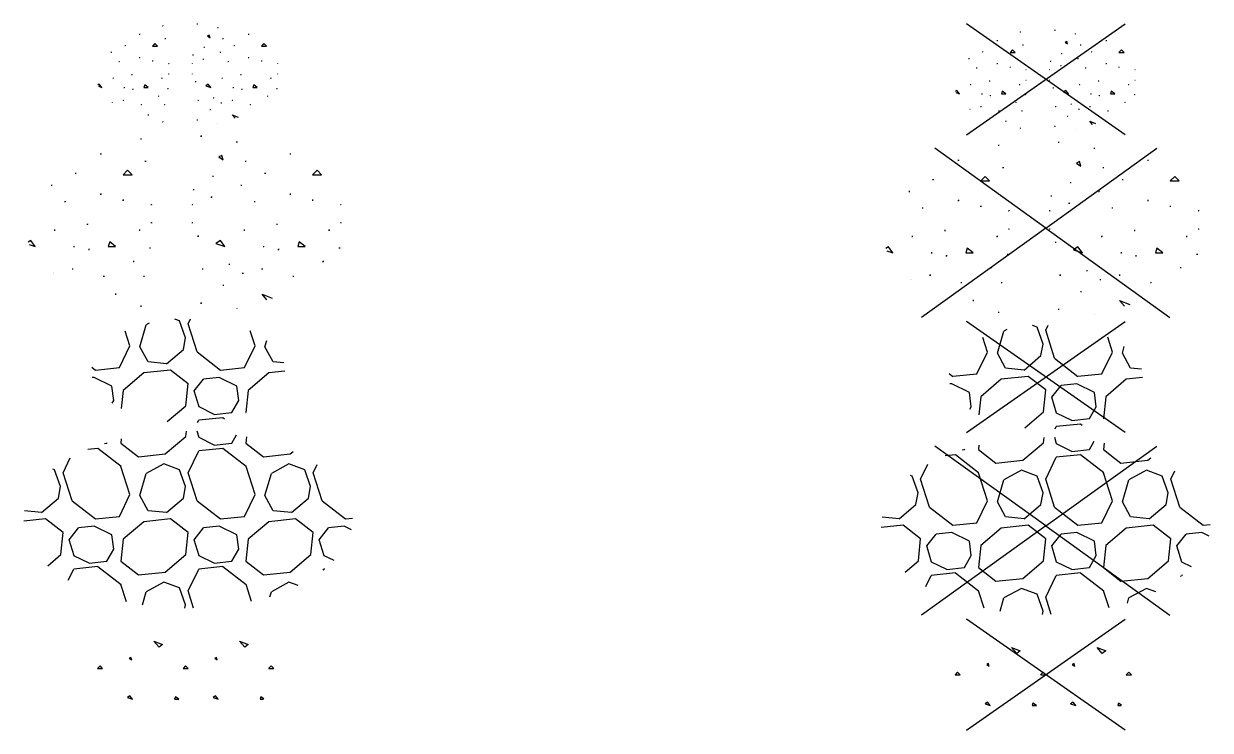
# Model space of a CAD drawing. Header units: metres. Extents: x -1099 to -1052, y 1073 to 2172.
# Drawn here: x -1094.62 to -1054.77, y 1691.43 to 1715.17 of the extents above; entities that cross this region are included whole.
import ezdxf
from ezdxf.enums import TextEntityAlignment as Align

# ---------------------------------------------------------------- set-up
doc = ezdxf.new("R2010")
doc.units = ezdxf.units.M
doc.styles.add('NLCS-ISO', font='NLCS-ISO.ttf')

# ---------------------------------------------------------------- blocks, each defined once
blk = doc.blocks.new('SVH-HALFVERHARDING_02_KL-SO')
for p, q in [((-0.978, 0.718), (-1.151, 0.919)), ((-1.15, 0.919), (-0.863, 0.804)), ((-0.863, 0.805), (-0.978, 0.719)), ((1.897, 0.718), (1.724, 0.919)), ((1.725, 0.919), (2.012, 0.804)), ((2.012, 0.805), (1.897, 0.719)), ((-2.961, 0.086), (-3.048, 0)), ((-3.047, 0), (-2.875, 0)), ((-2.875, 0), (-2.961, 0.086)), ((-1.926, 0.374), (-1.984, 0.345)), ((-1.984, 0.345), (-1.898, 0.287)), ((-1.897, 0.288), (-1.926, 0.374)), ((-0.086, 0.086), (-0.173, 0)), ((-0.172, 0), (0, 0)), ((0, 0), (-0.086, 0.086)), ((0.949, 0.374), (0.891, 0.345)), ((0.891, 0.345), (0.977, 0.287)), ((0.978, 0.288), (0.949, 0.374)), ((2.789, 0.086), (2.702, 0)), ((2.703, 0), (2.875, 0)), ((2.875, 0), (2.789, 0.086)), ((-1.955, -0.92), (-2.041, -0.977)), ((-2.041, -0.977), (-1.868, -1.035)), ((-1.869, -1.035), (-1.955, -0.92)), ((-0.431, -0.949), (-0.46, -1.035)), ((-0.46, -1.035), (-0.316, -1.035)), ((-0.316, -1.035), (-0.431, -0.949)), ((0.92, -0.92), (0.834, -0.977)), ((0.834, -0.977), (1.007, -1.035)), ((1.006, -1.035), (0.92, -0.92)), ((2.444, -0.949), (2.415, -1.035)), ((2.415, -1.035), (2.529, -1.035)), ((2.544, -1.024), (2.444, -0.949))]:
    blk.add_line(p, q)
at = {"style": 'NLCS-ISO'}
blk.add_attdef('KLEUR', text='', height=1.8, dxfattribs=at).set_placement((4.25, 0), align=Align.MIDDLE_LEFT)
at = {"style": 'NLCS-ISO', "flags": 1}
blk.add_attdef('FUNCTIE', text='', height=1.8, dxfattribs=at).set_placement((0, -2.75), align=Align.TOP_CENTER)
blk = doc.blocks.new('SVH-HALFVERHARDING_GRIND_01-SO')
for p, q in [((-0.769, 2.205), (-0.078, 2.795)), ((-0.078, 2.795), (-0.06, 2.975)), ((0.364, 2.755), (0.299, 2.971)), ((1.47, 2.57), (1.624, 2.844)), ((-2.81, 2.561), (-2.73, 2.57)), ((-2.73, 2.57), (-2.719, 2.59)), ((-2.246, 2.718), (-2.261, 2.569)), ((-2.26, 2.568), (-1.673, 2.111)), ((0.874, 2.505), (0.364, 2.755)), ((0.875, 2.505), (1.47, 2.57)), ((1.961, 2.781), (1.939, 2.569)), ((1.94, 2.568), (2.526, 2.111)), ((-4.204, 1.574), (-3.96, 2.074)), ((-3.036, 2.391), (-3.376, 2.355)), ((-2.256, 1.78), (-3.034, 2.386)), ((-1.674, 2.111), (-0.769, 2.205)), ((-0.004, 1.574), (0.352, 2.306)), ((1.164, 2.391), (0.353, 2.306)), ((1.944, 1.78), (1.166, 2.386)), ((2.526, 2.111), (3.43, 2.205)), ((3.43, 2.205), (3.529, 2.289)), ((-4.488, 1.673), (-4.542, 1.694)), ((-4.288, 1.11), (-4.488, 1.673)), ((-1.955, 0.842), (-2.258, 1.785)), ((-0.817, 1.871), (-1.407, 1.547)), ((-0.288, 1.673), (-0.817, 1.871)), ((-0.088, 1.11), (-0.288, 1.673)), ((2.245, 0.842), (1.942, 1.785)), ((3.383, 1.871), (2.793, 1.547)), ((3.912, 1.673), (3.383, 1.871)), ((4.112, 1.11), (3.912, 1.673)), ((4.196, 1.574), (4.33, 1.848)), ((-3.902, 0.634), (-4.204, 1.575)), ((-1.627, 0.808), (-1.407, 1.547)), ((0.298, 0.634), (-0.004, 1.575)), ((2.573, 0.808), (2.793, 1.547)), ((4.498, 0.634), (4.196, 1.575)), ((-4.361, 0.719), (-4.288, 1.11)), ((-2.312, 0.108), (-1.955, 0.842)), ((-1.35, 0.3), (-1.627, 0.808)), ((-0.161, 0.719), (-0.088, 1.11)), ((1.888, 0.108), (2.245, 0.842)), ((2.85, 0.3), (2.573, 0.808)), ((4.039, 0.719), (4.112, 1.11)), ((-4.927, 0.236), (-4.361, 0.719)), ((-3.902, 0.634), (-3.119, 0.024)), ((-0.727, 0.236), (-0.161, 0.719)), ((0.298, 0.634), (1.081, 0.024)), ((3.473, 0.236), (4.039, 0.719)), ((4.498, 0.634), (5.281, 0.024)), ((-4.791, 0.024), (-5.524, -0.052)), ((-4.927, 0.237), (-5.498, 0.295)), ((-4.204, -0.433), (-4.79, 0.024)), ((-3.119, 0.025), (-2.312, 0.108)), ((-0.591, 0.024), (-1.495, -0.07)), ((-0.727, 0.237), (-1.35, 0.301)), ((-0.004, -0.433), (-0.591, 0.024)), ((1.081, 0.025), (1.888, 0.108)), ((3.609, 0.024), (2.705, -0.07)), ((3.473, 0.237), (2.85, 0.301)), ((4.196, -0.433), (3.609, 0.024)), ((5.281, 0.025), (5.524, 0.05)), ((-4, -0.673), (-3.684, -0.279)), ((-3.158, -0.222), (-3.684, -0.279)), ((-2.564, -0.513), (-3.159, -0.222)), ((-1.495, -0.07), (-2.187, -0.66)), ((0.2, -0.673), (0.516, -0.279)), ((1.041, -0.222), (0.516, -0.279)), ((1.636, -0.513), (1.041, -0.222)), ((2.705, -0.07), (2.013, -0.66)), ((4.4, -0.673), (4.716, -0.279)), ((5.241, -0.222), (4.716, -0.279)), ((5.488, -0.343), (5.241, -0.222)), ((-4.278, -1.172), (-4.204, -0.432)), ((-3.835, -1.212), (-4, -0.673)), ((-2.503, -0.995), (-2.564, -0.513)), ((-2.187, -0.659), (-2.261, -1.399)), ((-0.078, -1.172), (-0.004, -0.432)), ((0.364, -1.212), (0.2, -0.673)), ((1.697, -0.995), (1.636, -0.513)), ((2.013, -0.659), (1.939, -1.399)), ((4.122, -1.172), (4.196, -0.432)), ((4.564, -1.212), (4.4, -0.673)), ((-4.718, -1.548), (-4.278, -1.172)), ((-2.73, -1.397), (-2.503, -0.995)), ((-0.769, -1.762), (-0.078, -1.172)), ((1.47, -1.397), (1.697, -0.995)), ((3.43, -1.762), (4.122, -1.172)), ((-3.036, -1.577), (-3.847, -1.662)), ((-3.326, -1.463), (-3.836, -1.212)), ((-3.325, -1.463), (-2.73, -1.397)), ((-2.256, -2.187), (-3.034, -1.582)), ((-2.26, -1.4), (-1.673, -1.856)), ((1.164, -1.577), (0.353, -1.662)), ((0.874, -1.463), (0.364, -1.212)), ((0.875, -1.463), (1.47, -1.397)), ((1.944, -2.187), (1.166, -1.582)), ((1.94, -1.4), (2.526, -1.856)), ((4.898, -1.376), (4.564, -1.212)), ((-4.029, -2.035), (-3.847, -1.662)), ((-1.674, -1.856), (-0.769, -1.762)), ((-0.004, -2.393), (0.352, -1.662)), ((2.526, -1.856), (3.43, -1.762)), ((4.533, -1.7), (4.552, -1.662)), ((4.587, -1.658), (4.553, -1.662)), ((-2.073, -2.758), (-2.258, -2.183)), ((-0.817, -2.097), (-1.407, -2.42)), ((-0.288, -2.294), (-0.817, -2.097)), ((-0.088, -2.858), (-0.288, -2.294)), ((2.125, -2.754), (1.942, -2.183)), ((3.383, -2.097), (2.793, -2.42)), ((3.693, -2.213), (3.383, -2.097)), ((-1.537, -2.858), (-1.407, -2.42)), ((0.181, -2.97), (-0.004, -2.393)), ((2.741, -2.595), (2.793, -2.42)), ((-0.109, -2.974), (-0.088, -2.858))]:
    blk.add_line(p, q)
at = {"style": 'NLCS-ISO'}
blk.add_attdef('KLEUR', text='', height=1.8, dxfattribs=at).set_placement((6.525, 0), align=Align.MIDDLE_LEFT)
at = {"style": 'NLCS-ISO', "flags": 1}
blk.add_attdef('FUNCTIE', text='', height=1.8, dxfattribs=at).set_placement((0, -3.975), align=Align.TOP_CENTER)
blk = doc.blocks.new('SVH-HALFVERHARDING_GRIND_01_KL-SO')
for p, q in [((-1.309, 1.601), (-1.407, 1.547)), ((-0.288, 1.673), (-0.448, 1.733)), ((-0.088, 1.11), (-0.288, 1.673)), ((-0.004, 1.574), (0.081, 1.749)), ((-1.955, 0.842), (-2.112, 1.33)), ((-1.627, 0.808), (-1.407, 1.547)), ((0.298, 0.634), (-0.004, 1.575)), ((2.245, 0.842), (2.084, 1.342)), ((-2.312, 0.108), (-1.955, 0.842)), ((-1.35, 0.3), (-1.627, 0.808)), ((-0.161, 0.719), (-0.088, 1.11)), ((1.888, 0.108), (2.245, 0.842)), ((2.573, 0.808), (2.637, 1.022)), ((2.85, 0.3), (2.573, 0.808)), ((-0.727, 0.236), (-0.161, 0.719)), ((0.298, 0.634), (1.081, 0.024)), ((-3.241, 0.12), (-3.119, 0.024)), ((-3.119, 0.025), (-2.312, 0.108)), ((-0.591, 0.024), (-1.495, -0.07)), ((-0.727, 0.237), (-1.35, 0.301)), ((-0.004, -0.433), (-0.591, 0.024)), ((1.081, 0.025), (1.888, 0.108)), ((3.213, 0.263), (2.85, 0.301)), ((-3.158, -0.222), (-3.221, -0.229)), ((-2.564, -0.513), (-3.159, -0.222)), ((-1.495, -0.07), (-2.187, -0.66)), ((0.2, -0.673), (0.516, -0.279)), ((1.041, -0.222), (0.516, -0.279)), ((1.636, -0.513), (1.041, -0.222)), ((2.705, -0.07), (2.013, -0.66)), ((3.249, -0.013), (2.705, -0.07)), ((-2.503, -0.995), (-2.564, -0.513)), ((-2.187, -0.659), (-2.247, -1.264)), ((-0.078, -1.172), (-0.004, -0.432)), ((0.364, -1.212), (0.2, -0.673)), ((1.697, -0.995), (1.636, -0.513)), ((2.013, -0.659), (1.939, -1.399)), ((-2.552, -1.083), (-2.503, -0.995)), ((-0.705, -1.708), (-0.078, -1.172)), ((1.47, -1.397), (1.697, -0.995)), ((1.164, -1.577), (0.353, -1.662)), ((0.874, -1.463), (0.364, -1.212)), ((0.875, -1.463), (1.47, -1.397)), ((1.218, -1.622), (1.166, -1.582)), ((1.94, -1.4), (1.943, -1.403)), ((0.313, -1.742), (0.352, -1.662))]:
    blk.add_line(p, q)
at = {"style": 'NLCS-ISO'}
blk.add_attdef('KLEUR', text='', height=1.8, dxfattribs=at).set_placement((3.953, -0.204), align=Align.MIDDLE_LEFT)
at = {"style": 'NLCS-ISO', "flags": 1}
blk.add_attdef('FUNCTIE', text='', height=1.8, dxfattribs=at).set_placement((-0.297, -2.954), align=Align.TOP_CENTER)
blk = doc.blocks.new('SVH-HALFVERHARDING_SCHELPEN-SO')
for p, q in [((-1.587, 2.801), (-1.587, 2.771)), ((0.415, 2.886), (0.445, 2.886)), ((0.43, 2.901), (0.43, 2.871)), ((-1.602, 2.786), (-1.572, 2.786)), ((1.615, 2.686), (1.645, 2.686)), ((1.63, 2.701), (1.63, 2.671)), ((-2.952, 2.286), (-2.922, 2.286)), ((-2.937, 2.301), (-2.937, 2.271)), ((-1.452, 2.036), (-1.422, 2.036)), ((-1.437, 2.051), (-1.437, 2.021)), ((1.13, 2.236), (1.03, 2.186)), ((1.03, 2.186), (1.18, 2.086)), ((1.18, 2.086), (1.13, 2.236)), ((1.915, 2.036), (1.945, 2.036)), ((1.93, 2.051), (1.93, 2.021)), ((3.415, 2.286), (3.445, 2.286)), ((3.43, 2.301), (3.43, 2.271)), ((-3.802, 1.636), (-3.772, 1.636)), ((-3.787, 1.651), (-3.787, 1.621)), ((-2.037, 1.736), (-2.187, 1.586)), ((-1.887, 1.586), (-2.037, 1.736)), ((2.565, 1.636), (2.595, 1.636)), ((2.58, 1.651), (2.58, 1.621)), ((4.33, 1.736), (4.18, 1.586)), ((4.48, 1.586), (4.33, 1.736)), ((-4.602, 1.236), (-4.572, 1.236)), ((-4.587, 1.251), (-4.587, 1.221)), ((-2.187, 1.586), (-1.887, 1.586)), ((0.815, 1.536), (0.845, 1.536)), ((0.83, 1.551), (0.83, 1.521)), ((1.765, 1.236), (1.795, 1.236)), ((1.78, 1.251), (1.78, 1.221)), ((4.18, 1.586), (4.48, 1.586)), ((-2.952, 0.936), (-2.922, 0.936)), ((-2.937, 0.951), (-2.937, 0.921)), ((0.165, 1.086), (0.195, 1.086)), ((0.18, 1.101), (0.18, 1.071)), ((0.765, 0.836), (0.795, 0.836)), ((0.78, 0.851), (0.78, 0.821)), ((3.415, 0.936), (3.445, 0.936)), ((3.43, 0.951), (3.43, 0.921)), ((-4.152, 0.686), (-4.122, 0.686)), ((-4.137, 0.701), (-4.137, 0.671)), ((-2.202, 0.736), (-2.172, 0.736)), ((-2.187, 0.751), (-2.187, 0.721)), ((-1.252, 0.586), (-1.237, 0.586)), ((-1.237, 0.601), (-1.237, 0.586)), ((0.13, 0.601), (0.13, 0.586)), ((0.13, 0.586), (0.145, 0.586)), ((2.215, 0.686), (2.245, 0.686)), ((2.23, 0.701), (2.23, 0.671)), ((4.165, 0.736), (4.195, 0.736)), ((4.18, 0.751), (4.18, 0.721)), ((5.115, 0.586), (5.13, 0.586)), ((5.13, 0.601), (5.13, 0.586)), ((-4.502, -0.274), (-4.472, -0.274)), ((-4.487, -0.259), (-4.487, -0.289)), ((-3.402, -0.074), (-3.372, -0.074)), ((-3.387, -0.059), (-3.387, -0.089)), ((-1.652, -0.274), (-1.622, -0.274)), ((-1.637, -0.259), (-1.637, -0.289)), ((-1.252, -0.024), (-1.237, -0.024)), ((-1.237, -0.024), (-1.237, -0.039)), ((0.13, -0.024), (0.145, -0.024)), ((0.13, -0.024), (0.13, -0.039)), ((1.865, -0.274), (1.895, -0.274)), ((1.88, -0.259), (1.88, -0.289)), ((2.965, -0.074), (2.995, -0.074)), ((2.98, -0.059), (2.98, -0.089)), ((4.715, -0.274), (4.745, -0.274)), ((4.73, -0.259), (4.73, -0.289)), ((5.115, -0.024), (5.13, -0.024)), ((5.13, -0.024), (5.13, -0.039)), ((-5.287, -0.624), (-5.377, -0.684)), ((-5.344, -0.755), (-5.137, -0.824)), ((-5.137, -0.824), (-5.287, -0.624)), ((-2.637, -0.674), (-2.687, -0.824)), ((-2.437, -0.824), (-2.637, -0.674)), ((0.315, -0.474), (0.345, -0.474)), ((0.33, -0.459), (0.33, -0.489)), ((1.08, -0.624), (0.93, -0.724)), ((0.93, -0.724), (1.23, -0.824)), ((1.23, -0.824), (1.08, -0.624)), ((3.73, -0.674), (3.68, -0.824)), ((3.93, -0.824), (3.73, -0.674)), ((-3.852, -0.824), (-3.822, -0.824)), ((-3.837, -0.809), (-3.837, -0.839)), ((-3.352, -0.924), (-3.322, -0.924)), ((-3.337, -0.909), (-3.337, -0.939)), ((-2.687, -0.824), (-2.437, -0.824)), ((-1.302, -0.874), (-1.272, -0.874)), ((-1.287, -0.859), (-1.287, -0.889)), ((2.515, -0.824), (2.545, -0.824)), ((2.53, -0.809), (2.53, -0.839)), ((3.015, -0.924), (3.045, -0.924)), ((3.03, -0.909), (3.03, -0.939)), ((3.68, -0.824), (3.93, -0.824)), ((5.065, -0.874), (5.095, -0.874)), ((5.08, -0.859), (5.08, -0.889)), ((-3.902, -1.574), (-3.872, -1.574)), ((-3.887, -1.559), (-3.887, -1.589)), ((-1.852, -1.324), (-1.822, -1.324)), ((-1.837, -1.309), (-1.837, -1.339)), ((0.465, -1.574), (0.495, -1.574)), ((0.48, -1.559), (0.48, -1.589)), ((1.365, -1.424), (1.395, -1.424)), ((1.38, -1.409), (1.38, -1.439)), ((2.465, -1.574), (2.495, -1.574)), ((2.48, -1.559), (2.48, -1.589)), ((4.515, -1.324), (4.545, -1.324)), ((4.53, -1.309), (4.53, -1.339)), ((-4.537, -1.709), (-4.537, -1.713)), ((-4.523, -1.724), (-4.522, -1.724)), ((-2.852, -1.824), (-2.822, -1.824)), ((-2.837, -1.809), (-2.837, -1.839)), ((-1.502, -1.824), (-1.472, -1.824)), ((-1.487, -1.809), (-1.487, -1.839)), ((1.815, -1.724), (1.845, -1.724)), ((1.83, -1.709), (1.83, -1.739)), ((3.515, -1.824), (3.545, -1.824)), ((3.53, -1.809), (3.53, -1.839)), ((1.165, -2.124), (1.195, -2.124)), ((1.18, -2.109), (1.18, -2.139)), ((-2.452, -2.424), (-2.422, -2.424)), ((-2.437, -2.409), (-2.437, -2.439)), ((0.415, -2.724), (0.445, -2.724)), ((0.43, -2.709), (0.43, -2.739)), ((2.642, -2.613), (2.48, -2.424)), ((2.48, -2.424), (2.818, -2.559)), ((-1.602, -2.824), (-1.572, -2.824)), ((-1.587, -2.809), (-1.587, -2.839)), ((1.63, -2.909), (1.63, -2.914))]:
    blk.add_line(p, q)
at = {"style": 'NLCS-ISO'}
blk.add_attdef('KLEUR', text='', height=1.8, dxfattribs=at).set_placement((6.525, 0), align=Align.MIDDLE_LEFT)
at = {"style": 'NLCS-ISO', "flags": 1}
blk.add_attdef('FUNCTIE', text='', height=1.8, dxfattribs=at).set_placement((0, -3.975), align=Align.TOP_CENTER)
blk = doc.blocks.new('SVH-HALFVERHARDING_SCHELPEN_KL-SO')
for p, q in [((-0.857, 1.6), (-0.857, 1.583)), ((0.294, 1.649), (0.311, 1.649)), ((0.302, 1.658), (0.302, 1.641)), ((-1.642, 1.304), (-1.625, 1.304)), ((-1.633, 1.313), (-1.633, 1.296)), ((-0.866, 1.592), (-0.849, 1.592)), ((0.705, 1.275), (0.647, 1.247)), ((0.647, 1.247), (0.734, 1.189)), ((0.734, 1.189), (0.705, 1.275)), ((0.984, 1.534), (1.001, 1.534)), ((0.992, 1.543), (0.992, 1.526)), ((2.019, 1.304), (2.036, 1.304)), ((2.027, 1.313), (2.027, 1.296)), ((-2.131, 0.93), (-2.114, 0.93)), ((-2.122, 0.939), (-2.122, 0.922)), ((-1.116, 0.988), (-1.202, 0.902)), ((-1.202, 0.902), (-1.03, 0.902)), ((-1.03, 0.902), (-1.116, 0.988)), ((-0.78, 1.16), (-0.762, 1.16)), ((-0.771, 1.169), (-0.771, 1.152)), ((0.524, 0.873), (0.541, 0.873)), ((0.532, 0.882), (0.532, 0.864)), ((1.156, 1.16), (1.173, 1.16)), ((1.165, 1.169), (1.165, 1.152)), ((1.53, 0.93), (1.547, 0.93)), ((1.539, 0.939), (1.539, 0.922)), ((2.545, 0.988), (2.459, 0.902)), ((2.459, 0.902), (2.631, 0.902)), ((2.631, 0.902), (2.545, 0.988)), ((-2.591, 0.7), (-2.574, 0.7)), ((-2.582, 0.709), (-2.582, 0.692)), ((-1.642, 0.528), (-1.625, 0.528)), ((-1.633, 0.537), (-1.633, 0.519)), ((-1.211, 0.413), (-1.194, 0.413)), ((-1.202, 0.422), (-1.202, 0.404)), ((0.15, 0.614), (0.167, 0.614)), ((0.159, 0.623), (0.159, 0.606)), ((0.495, 0.47), (0.512, 0.47)), ((0.504, 0.479), (0.504, 0.462)), ((1.07, 0.7), (1.087, 0.7)), ((1.079, 0.709), (1.079, 0.692)), ((2.019, 0.528), (2.036, 0.528)), ((2.027, 0.537), (2.027, 0.519)), ((2.45, 0.413), (2.467, 0.413)), ((2.459, 0.422), (2.459, 0.404)), ((-2.332, 0.384), (-2.315, 0.384)), ((-2.323, 0.393), (-2.323, 0.376)), ((-0.665, 0.327), (-0.656, 0.327)), ((-0.656, 0.335), (-0.656, 0.327)), ((0.13, 0.335), (0.13, 0.327)), ((0.13, 0.327), (0.138, 0.327)), ((1.329, 0.384), (1.346, 0.384)), ((1.337, 0.393), (1.337, 0.376)), ((2.996, 0.327), (3.005, 0.327)), ((3.005, 0.335), (3.005, 0.327)), ((-2.985, -0.369), (-3.037, -0.403)), ((-2.898, -0.484), (-2.985, -0.369)), ((-2.533, -0.168), (-2.516, -0.168)), ((-2.525, -0.159), (-2.525, -0.176)), ((-1.901, -0.053), (-1.884, -0.053)), ((-1.892, -0.044), (-1.892, -0.061)), ((-1.461, -0.398), (-1.49, -0.484)), ((-1.346, -0.484), (-1.461, -0.398)), ((-0.895, -0.168), (-0.877, -0.168)), ((-0.886, -0.159), (-0.886, -0.176)), ((-0.665, -0.024), (-0.656, -0.024)), ((-0.656, -0.024), (-0.656, -0.032)), ((0.13, -0.024), (0.138, -0.024)), ((0.13, -0.024), (0.13, -0.032)), ((0.236, -0.283), (0.253, -0.283)), ((0.245, -0.274), (0.245, -0.291)), ((0.676, -0.369), (0.59, -0.426)), ((0.762, -0.484), (0.676, -0.369)), ((1.127, -0.168), (1.145, -0.168)), ((1.136, -0.159), (1.136, -0.176)), ((1.76, -0.053), (1.777, -0.053)), ((1.769, -0.044), (1.769, -0.061)), ((2.2, -0.398), (2.171, -0.484)), ((2.315, -0.484), (2.2, -0.398)), ((2.766, -0.168), (2.783, -0.168)), ((2.775, -0.159), (2.775, -0.176)), ((2.996, -0.024), (3.005, -0.024)), ((3.005, -0.024), (3.005, -0.032)), ((-3.018, -0.444), (-2.898, -0.484)), ((-2.16, -0.484), (-2.142, -0.484)), ((-2.151, -0.475), (-2.151, -0.492)), ((-1.872, -0.541), (-1.855, -0.541)), ((-1.863, -0.533), (-1.863, -0.55)), ((-1.49, -0.484), (-1.346, -0.484)), ((-1.01, -0.771), (-0.992, -0.771)), ((-1.001, -0.763), (-1.001, -0.78)), ((-0.693, -0.513), (-0.676, -0.513)), ((-0.685, -0.504), (-0.685, -0.521)), ((0.59, -0.426), (0.762, -0.484)), ((1.501, -0.484), (1.518, -0.484)), ((1.51, -0.475), (1.51, -0.492)), ((1.789, -0.541), (1.806, -0.541)), ((1.797, -0.533), (1.797, -0.55)), ((2.171, -0.484), (2.315, -0.484)), ((2.651, -0.771), (2.668, -0.771)), ((2.66, -0.763), (2.66, -0.78)), ((2.967, -0.513), (2.985, -0.513)), ((2.976, -0.504), (2.976, -0.521)), ((-2.553, -0.993), (-2.553, -0.995)), ((-2.546, -1.001), (-2.545, -1.001)), ((-2.188, -0.915), (-2.171, -0.915)), ((-2.18, -0.906), (-2.18, -0.924)), ((-1.585, -1.059), (-1.567, -1.059)), ((-1.576, -1.05), (-1.576, -1.067)), ((-0.808, -1.059), (-0.791, -1.059)), ((-0.8, -1.05), (-0.8, -1.067)), ((0.322, -0.915), (0.34, -0.915)), ((0.331, -0.906), (0.331, -0.924)), ((0.84, -0.829), (0.857, -0.829)), ((0.849, -0.82), (0.849, -0.837)), ((1.099, -1.001), (1.116, -1.001)), ((1.107, -0.993), (1.107, -1.01)), ((1.472, -0.915), (1.49, -0.915)), ((1.481, -0.906), (1.481, -0.924)), ((2.076, -1.059), (2.093, -1.059)), ((2.085, -1.05), (2.085, -1.067)), ((-1.355, -1.404), (-1.337, -1.404)), ((-1.346, -1.395), (-1.346, -1.412)), ((0.294, -1.576), (0.311, -1.576)), ((0.302, -1.568), (0.302, -1.585)), ((0.725, -1.231), (0.742, -1.231)), ((0.734, -1.223), (0.734, -1.24)), ((1.574, -1.512), (1.481, -1.404)), ((1.481, -1.404), (1.675, -1.482)), ((-0.866, -1.634), (-0.849, -1.634)), ((-0.857, -1.625), (-0.857, -1.642)), ((0.992, -1.683), (0.992, -1.686))]:
    blk.add_line(p, q)
at = {"style": 'NLCS-ISO'}
blk.add_attdef('KLEUR', text='', height=1.8, dxfattribs=at).set_placement((4.38, -0.024), align=Align.MIDDLE_LEFT)
at = {"style": 'NLCS-ISO', "flags": 1}
blk.add_attdef('FUNCTIE', text='', height=1.8, dxfattribs=at).set_placement((0.13, -2.774), align=Align.TOP_CENTER)
blk = doc.blocks.new('V-SVH-HALFVERHARDING_02_KL-SO')
for p, q in [((-2.662, -1.864), (2.662, 1.864)), ((2.662, -1.864), (-2.662, 1.864)), ((-0.978, 0.718), (-1.151, 0.919)), ((-1.15, 0.919), (-0.863, 0.804)), ((-0.863, 0.805), (-0.978, 0.719)), ((1.897, 0.718), (1.724, 0.919)), ((1.725, 0.919), (2.012, 0.804)), ((2.012, 0.805), (1.897, 0.719)), ((-2.961, 0.086), (-3.048, 0)), ((-3.047, 0), (-2.875, 0)), ((-2.875, 0), (-2.961, 0.086)), ((-1.926, 0.374), (-1.984, 0.345)), ((-1.984, 0.345), (-1.898, 0.287)), ((-1.897, 0.288), (-1.926, 0.374)), ((-0.086, 0.086), (-0.173, 0)), ((-0.172, 0), (0, 0)), ((0, 0), (-0.086, 0.086)), ((0.949, 0.374), (0.891, 0.345)), ((0.891, 0.345), (0.977, 0.287)), ((0.978, 0.288), (0.949, 0.374)), ((2.789, 0.086), (2.702, 0)), ((2.703, 0), (2.875, 0)), ((2.875, 0), (2.789, 0.086)), ((-1.955, -0.92), (-2.041, -0.977)), ((-2.041, -0.977), (-1.868, -1.035)), ((-1.869, -1.035), (-1.955, -0.92)), ((-0.431, -0.949), (-0.46, -1.035)), ((-0.46, -1.035), (-0.316, -1.035)), ((-0.316, -1.035), (-0.431, -0.949)), ((0.92, -0.92), (0.834, -0.977)), ((0.834, -0.977), (1.007, -1.035)), ((1.006, -1.035), (0.92, -0.92)), ((2.444, -0.949), (2.415, -1.035)), ((2.415, -1.035), (2.529, -1.035)), ((2.544, -1.024), (2.444, -0.949))]:
    blk.add_line(p, q)
at = {"style": 'NLCS-ISO'}
blk.add_attdef('KLEUR', text='', height=1.8, dxfattribs=at).set_placement((4.25, 0), align=Align.MIDDLE_LEFT)
at = {"style": 'NLCS-ISO', "flags": 1}
blk.add_attdef('FUNCTIE', text='', height=1.8, dxfattribs=at).set_placement((0, -2.75), align=Align.TOP_CENTER)
blk = doc.blocks.new('V-SVH-HALFVERHARDING_GRIND_01-SO')
for p, q in [((-0.769, 2.205), (-0.078, 2.795)), ((-0.078, 2.795), (-0.06, 2.975)), ((0.364, 2.755), (0.299, 2.971)), ((1.47, 2.57), (1.624, 2.844)), ((0, 0), (-3.728, 2.684)), ((-2.81, 2.561), (-2.73, 2.57)), ((-2.73, 2.57), (-2.719, 2.59)), ((-2.246, 2.718), (-2.261, 2.569)), ((-2.26, 2.568), (-1.673, 2.111)), ((0, 0), (3.728, 2.684)), ((0.874, 2.505), (0.364, 2.755)), ((0.875, 2.505), (1.47, 2.57)), ((1.961, 2.781), (1.939, 2.569)), ((1.94, 2.568), (2.526, 2.111)), ((-4.204, 1.574), (-3.96, 2.074)), ((-3.036, 2.391), (-3.376, 2.355)), ((-2.256, 1.78), (-3.034, 2.386)), ((-1.674, 2.111), (-0.769, 2.205)), ((-0.004, 1.574), (0.352, 2.306)), ((1.164, 2.391), (0.353, 2.306)), ((1.944, 1.78), (1.166, 2.386)), ((2.526, 2.111), (3.43, 2.205)), ((3.43, 2.205), (3.529, 2.289)), ((-4.488, 1.673), (-4.542, 1.694)), ((-4.288, 1.11), (-4.488, 1.673)), ((-1.955, 0.842), (-2.258, 1.785)), ((-0.817, 1.871), (-1.407, 1.547)), ((-0.288, 1.673), (-0.817, 1.871)), ((-0.088, 1.11), (-0.288, 1.673)), ((2.245, 0.842), (1.942, 1.785)), ((3.383, 1.871), (2.793, 1.547)), ((3.912, 1.673), (3.383, 1.871)), ((4.112, 1.11), (3.912, 1.673)), ((4.196, 1.574), (4.33, 1.848)), ((-3.902, 0.634), (-4.204, 1.575)), ((-1.627, 0.808), (-1.407, 1.547)), ((0.298, 0.634), (-0.004, 1.575)), ((2.573, 0.808), (2.793, 1.547)), ((4.498, 0.634), (4.196, 1.575)), ((-4.361, 0.719), (-4.288, 1.11)), ((-2.312, 0.108), (-1.955, 0.842)), ((-1.35, 0.3), (-1.627, 0.808)), ((-0.161, 0.719), (-0.088, 1.11)), ((1.888, 0.108), (2.245, 0.842)), ((2.85, 0.3), (2.573, 0.808)), ((4.039, 0.719), (4.112, 1.11)), ((-4.927, 0.236), (-4.361, 0.719)), ((-3.902, 0.634), (-3.119, 0.024)), ((-0.727, 0.236), (-0.161, 0.719)), ((0.298, 0.634), (1.081, 0.024)), ((3.473, 0.236), (4.039, 0.719)), ((4.498, 0.634), (5.281, 0.024)), ((-4.791, 0.024), (-5.524, -0.052)), ((-4.927, 0.237), (-5.498, 0.295)), ((-4.204, -0.433), (-4.79, 0.024)), ((0, 0), (-4.172, -3.003)), ((-3.119, 0.025), (-2.312, 0.108)), ((-0.591, 0.024), (-1.495, -0.07)), ((-0.727, 0.237), (-1.35, 0.301)), ((-0.004, -0.433), (-0.591, 0.024)), ((1.081, 0.025), (1.888, 0.108)), ((3.609, 0.024), (2.705, -0.07)), ((3.473, 0.237), (2.85, 0.301)), ((4.196, -0.433), (3.609, 0.024)), ((5.281, 0.025), (5.524, 0.05)), ((-4, -0.673), (-3.684, -0.279)), ((-3.158, -0.222), (-3.684, -0.279)), ((-2.564, -0.513), (-3.159, -0.222)), ((-1.495, -0.07), (-2.187, -0.66)), ((0, 0), (4.172, -3.003)), ((0.2, -0.673), (0.516, -0.279)), ((1.041, -0.222), (0.516, -0.279)), ((1.636, -0.513), (1.041, -0.222)), ((2.705, -0.07), (2.013, -0.66)), ((4.4, -0.673), (4.716, -0.279)), ((5.241, -0.222), (4.716, -0.279)), ((5.488, -0.343), (5.241, -0.222)), ((-4.278, -1.172), (-4.204, -0.432)), ((-3.835, -1.212), (-4, -0.673)), ((-2.503, -0.995), (-2.564, -0.513)), ((-2.187, -0.659), (-2.261, -1.399)), ((-0.078, -1.172), (-0.004, -0.432)), ((0.364, -1.212), (0.2, -0.673)), ((1.697, -0.995), (1.636, -0.513)), ((2.013, -0.659), (1.939, -1.399)), ((4.122, -1.172), (4.196, -0.432)), ((4.564, -1.212), (4.4, -0.673)), ((-4.718, -1.548), (-4.278, -1.172)), ((-2.73, -1.397), (-2.503, -0.995)), ((-0.769, -1.762), (-0.078, -1.172)), ((1.47, -1.397), (1.697, -0.995)), ((3.43, -1.762), (4.122, -1.172)), ((-3.036, -1.577), (-3.847, -1.662)), ((-3.326, -1.463), (-3.836, -1.212)), ((-3.325, -1.463), (-2.73, -1.397)), ((-2.256, -2.187), (-3.034, -1.582)), ((-2.26, -1.4), (-1.673, -1.856)), ((1.164, -1.577), (0.353, -1.662)), ((0.874, -1.463), (0.364, -1.212)), ((0.875, -1.463), (1.47, -1.397)), ((1.944, -2.187), (1.166, -1.582)), ((1.94, -1.4), (2.526, -1.856)), ((4.898, -1.376), (4.564, -1.212)), ((-4.029, -2.035), (-3.847, -1.662)), ((-1.674, -1.856), (-0.769, -1.762)), ((-0.004, -2.393), (0.352, -1.662)), ((2.526, -1.856), (3.43, -1.762)), ((4.533, -1.7), (4.552, -1.662)), ((4.587, -1.658), (4.553, -1.662)), ((-2.073, -2.758), (-2.258, -2.183)), ((-0.817, -2.097), (-1.407, -2.42)), ((-0.288, -2.294), (-0.817, -2.097)), ((-0.088, -2.858), (-0.288, -2.294)), ((2.125, -2.754), (1.942, -2.183)), ((3.383, -2.097), (2.793, -2.42)), ((3.693, -2.213), (3.383, -2.097)), ((-1.537, -2.858), (-1.407, -2.42)), ((0.181, -2.97), (-0.004, -2.393)), ((2.741, -2.595), (2.793, -2.42)), ((-0.109, -2.974), (-0.088, -2.858))]:
    blk.add_line(p, q)
at = {"style": 'NLCS-ISO'}
blk.add_attdef('KLEUR', text='', height=1.8, dxfattribs=at).set_placement((6.525, 0), align=Align.MIDDLE_LEFT)
at = {"style": 'NLCS-ISO', "flags": 1}
blk.add_attdef('FUNCTIE', text='', height=1.8, dxfattribs=at).set_placement((0, -3.975), align=Align.TOP_CENTER)
blk = doc.blocks.new('V-SVH-HALFVERHARDING_GRIND_01_KL-SO')
for p, q in [((-2.662, -1.864), (2.662, 1.864)), ((2.662, -1.864), (-2.662, 1.864)), ((-1.309, 1.601), (-1.407, 1.547)), ((-0.288, 1.673), (-0.448, 1.733)), ((-0.088, 1.11), (-0.288, 1.673)), ((-0.004, 1.574), (0.081, 1.749)), ((-1.955, 0.842), (-2.112, 1.33)), ((-1.627, 0.808), (-1.407, 1.547)), ((0.298, 0.634), (-0.004, 1.575)), ((2.245, 0.842), (2.084, 1.342)), ((-2.312, 0.108), (-1.955, 0.842)), ((-1.35, 0.3), (-1.627, 0.808)), ((-0.161, 0.719), (-0.088, 1.11)), ((1.888, 0.108), (2.245, 0.842)), ((2.573, 0.808), (2.637, 1.022)), ((2.85, 0.3), (2.573, 0.808)), ((-0.727, 0.236), (-0.161, 0.719)), ((0.298, 0.634), (1.081, 0.024)), ((-3.241, 0.12), (-3.119, 0.024)), ((-3.119, 0.025), (-2.312, 0.108)), ((-0.591, 0.024), (-1.495, -0.07)), ((-0.727, 0.237), (-1.35, 0.301)), ((-0.004, -0.433), (-0.591, 0.024)), ((1.081, 0.025), (1.888, 0.108)), ((3.213, 0.263), (2.85, 0.301)), ((-3.158, -0.222), (-3.221, -0.229)), ((-2.564, -0.513), (-3.159, -0.222)), ((-1.495, -0.07), (-2.187, -0.66)), ((0.2, -0.673), (0.516, -0.279)), ((1.041, -0.222), (0.516, -0.279)), ((1.636, -0.513), (1.041, -0.222)), ((2.705, -0.07), (2.013, -0.66)), ((3.249, -0.013), (2.705, -0.07)), ((-2.503, -0.995), (-2.564, -0.513)), ((-2.187, -0.659), (-2.247, -1.264)), ((-0.078, -1.172), (-0.004, -0.432)), ((0.364, -1.212), (0.2, -0.673)), ((1.697, -0.995), (1.636, -0.513)), ((2.013, -0.659), (1.939, -1.399)), ((-2.552, -1.083), (-2.503, -0.995)), ((-0.705, -1.708), (-0.078, -1.172)), ((1.47, -1.397), (1.697, -0.995)), ((1.164, -1.577), (0.353, -1.662)), ((0.874, -1.463), (0.364, -1.212)), ((0.875, -1.463), (1.47, -1.397)), ((1.218, -1.622), (1.166, -1.582)), ((1.94, -1.4), (1.943, -1.403)), ((0.313, -1.742), (0.352, -1.662))]:
    blk.add_line(p, q)
at = {"style": 'NLCS-ISO'}
blk.add_attdef('KLEUR', text='', height=1.8, dxfattribs=at).set_placement((3.953, -0.204), align=Align.MIDDLE_LEFT)
at = {"style": 'NLCS-ISO', "flags": 1}
blk.add_attdef('FUNCTIE', text='', height=1.8, dxfattribs=at).set_placement((-0.297, -2.954), align=Align.TOP_CENTER)
blk = doc.blocks.new('V-SVH-HALFVERHARDING_SCHELPEN-SO')
for p, q in [((-1.587, 2.801), (-1.587, 2.771)), ((0.415, 2.886), (0.445, 2.886)), ((0.43, 2.901), (0.43, 2.871)), ((0, 0), (-3.728, 2.684)), ((-1.602, 2.786), (-1.572, 2.786)), ((0, 0), (3.728, 2.684)), ((1.615, 2.686), (1.645, 2.686)), ((1.63, 2.701), (1.63, 2.671)), ((-2.952, 2.286), (-2.922, 2.286)), ((-2.937, 2.301), (-2.937, 2.271)), ((-1.452, 2.036), (-1.422, 2.036)), ((-1.437, 2.051), (-1.437, 2.021)), ((1.13, 2.236), (1.03, 2.186)), ((1.03, 2.186), (1.18, 2.086)), ((1.18, 2.086), (1.13, 2.236)), ((1.915, 2.036), (1.945, 2.036)), ((1.93, 2.051), (1.93, 2.021)), ((3.415, 2.286), (3.445, 2.286)), ((3.43, 2.301), (3.43, 2.271)), ((-3.802, 1.636), (-3.772, 1.636)), ((-3.787, 1.651), (-3.787, 1.621)), ((-2.037, 1.736), (-2.187, 1.586)), ((-1.887, 1.586), (-2.037, 1.736)), ((2.565, 1.636), (2.595, 1.636)), ((2.58, 1.651), (2.58, 1.621)), ((4.33, 1.736), (4.18, 1.586)), ((4.48, 1.586), (4.33, 1.736)), ((-4.602, 1.236), (-4.572, 1.236)), ((-4.587, 1.251), (-4.587, 1.221)), ((-2.187, 1.586), (-1.887, 1.586)), ((0.815, 1.536), (0.845, 1.536)), ((0.83, 1.551), (0.83, 1.521)), ((1.765, 1.236), (1.795, 1.236)), ((1.78, 1.251), (1.78, 1.221)), ((4.18, 1.586), (4.48, 1.586)), ((-2.952, 0.936), (-2.922, 0.936)), ((-2.937, 0.951), (-2.937, 0.921)), ((0.165, 1.086), (0.195, 1.086)), ((0.18, 1.101), (0.18, 1.071)), ((0.765, 0.836), (0.795, 0.836)), ((0.78, 0.851), (0.78, 0.821)), ((3.415, 0.936), (3.445, 0.936)), ((3.43, 0.951), (3.43, 0.921)), ((-4.152, 0.686), (-4.122, 0.686)), ((-4.137, 0.701), (-4.137, 0.671)), ((-2.202, 0.736), (-2.172, 0.736)), ((-2.187, 0.751), (-2.187, 0.721)), ((-1.252, 0.586), (-1.237, 0.586)), ((-1.237, 0.601), (-1.237, 0.586)), ((0.13, 0.601), (0.13, 0.586)), ((0.13, 0.586), (0.145, 0.586)), ((2.215, 0.686), (2.245, 0.686)), ((2.23, 0.701), (2.23, 0.671)), ((4.165, 0.736), (4.195, 0.736)), ((4.18, 0.751), (4.18, 0.721)), ((5.115, 0.586), (5.13, 0.586)), ((5.13, 0.601), (5.13, 0.586)), ((0, 0), (-4.172, -3.003)), ((-4.502, -0.274), (-4.472, -0.274)), ((-4.487, -0.259), (-4.487, -0.289)), ((-3.402, -0.074), (-3.372, -0.074)), ((-3.387, -0.059), (-3.387, -0.089)), ((-1.652, -0.274), (-1.622, -0.274)), ((-1.637, -0.259), (-1.637, -0.289)), ((-1.252, -0.024), (-1.237, -0.024)), ((-1.237, -0.024), (-1.237, -0.039)), ((0, 0), (4.172, -3.003)), ((0.13, -0.024), (0.145, -0.024)), ((0.13, -0.024), (0.13, -0.039)), ((1.865, -0.274), (1.895, -0.274)), ((1.88, -0.259), (1.88, -0.289)), ((2.965, -0.074), (2.995, -0.074)), ((2.98, -0.059), (2.98, -0.089)), ((4.715, -0.274), (4.745, -0.274)), ((4.73, -0.259), (4.73, -0.289)), ((5.115, -0.024), (5.13, -0.024)), ((5.13, -0.024), (5.13, -0.039)), ((-5.287, -0.624), (-5.377, -0.684)), ((-5.344, -0.755), (-5.137, -0.824)), ((-5.137, -0.824), (-5.287, -0.624)), ((-2.637, -0.674), (-2.687, -0.824)), ((-2.437, -0.824), (-2.637, -0.674)), ((0.315, -0.474), (0.345, -0.474)), ((0.33, -0.459), (0.33, -0.489)), ((1.08, -0.624), (0.93, -0.724)), ((0.93, -0.724), (1.23, -0.824)), ((1.23, -0.824), (1.08, -0.624)), ((3.73, -0.674), (3.68, -0.824)), ((3.93, -0.824), (3.73, -0.674)), ((-3.852, -0.824), (-3.822, -0.824)), ((-3.837, -0.809), (-3.837, -0.839)), ((-3.352, -0.924), (-3.322, -0.924)), ((-3.337, -0.909), (-3.337, -0.939)), ((-2.687, -0.824), (-2.437, -0.824)), ((-1.302, -0.874), (-1.272, -0.874)), ((-1.287, -0.859), (-1.287, -0.889)), ((2.515, -0.824), (2.545, -0.824)), ((2.53, -0.809), (2.53, -0.839)), ((3.015, -0.924), (3.045, -0.924)), ((3.03, -0.909), (3.03, -0.939)), ((3.68, -0.824), (3.93, -0.824)), ((5.065, -0.874), (5.095, -0.874)), ((5.08, -0.859), (5.08, -0.889)), ((-3.902, -1.574), (-3.872, -1.574)), ((-3.887, -1.559), (-3.887, -1.589)), ((-1.852, -1.324), (-1.822, -1.324)), ((-1.837, -1.309), (-1.837, -1.339)), ((0.465, -1.574), (0.495, -1.574)), ((0.48, -1.559), (0.48, -1.589)), ((1.365, -1.424), (1.395, -1.424)), ((1.38, -1.409), (1.38, -1.439)), ((2.465, -1.574), (2.495, -1.574)), ((2.48, -1.559), (2.48, -1.589)), ((4.515, -1.324), (4.545, -1.324)), ((4.53, -1.309), (4.53, -1.339)), ((-4.537, -1.709), (-4.537, -1.713)), ((-4.523, -1.724), (-4.522, -1.724)), ((-2.852, -1.824), (-2.822, -1.824)), ((-2.837, -1.809), (-2.837, -1.839)), ((-1.502, -1.824), (-1.472, -1.824)), ((-1.487, -1.809), (-1.487, -1.839)), ((1.815, -1.724), (1.845, -1.724)), ((1.83, -1.709), (1.83, -1.739)), ((3.515, -1.824), (3.545, -1.824)), ((3.53, -1.809), (3.53, -1.839)), ((1.165, -2.124), (1.195, -2.124)), ((1.18, -2.109), (1.18, -2.139)), ((-2.452, -2.424), (-2.422, -2.424)), ((-2.437, -2.409), (-2.437, -2.439)), ((0.415, -2.724), (0.445, -2.724)), ((0.43, -2.709), (0.43, -2.739)), ((2.642, -2.613), (2.48, -2.424)), ((2.48, -2.424), (2.818, -2.559)), ((-1.602, -2.824), (-1.572, -2.824)), ((-1.587, -2.809), (-1.587, -2.839)), ((1.63, -2.909), (1.63, -2.914))]:
    blk.add_line(p, q)
at = {"style": 'NLCS-ISO'}
blk.add_attdef('KLEUR', text='', height=1.8, dxfattribs=at).set_placement((6.525, 0), align=Align.MIDDLE_LEFT)
at = {"style": 'NLCS-ISO', "flags": 1}
blk.add_attdef('FUNCTIE', text='', height=1.8, dxfattribs=at).set_placement((0, -3.975), align=Align.TOP_CENTER)
blk = doc.blocks.new('V-SVH-HALFVERHARDING_SCHELPEN_KL-SO')
for p, q in [((-2.662, -1.864), (2.662, 1.864)), ((2.662, -1.864), (-2.662, 1.864)), ((-0.857, 1.6), (-0.857, 1.583)), ((0.294, 1.649), (0.311, 1.649)), ((0.302, 1.658), (0.302, 1.641)), ((-1.642, 1.304), (-1.625, 1.304)), ((-1.633, 1.313), (-1.633, 1.296)), ((-0.866, 1.592), (-0.849, 1.592)), ((0.705, 1.275), (0.647, 1.247)), ((0.647, 1.247), (0.734, 1.189)), ((0.734, 1.189), (0.705, 1.275)), ((0.984, 1.534), (1.001, 1.534)), ((0.992, 1.543), (0.992, 1.526)), ((2.019, 1.304), (2.036, 1.304)), ((2.027, 1.313), (2.027, 1.296)), ((-2.131, 0.93), (-2.114, 0.93)), ((-2.122, 0.939), (-2.122, 0.922)), ((-1.116, 0.988), (-1.202, 0.902)), ((-1.202, 0.902), (-1.03, 0.902)), ((-1.03, 0.902), (-1.116, 0.988)), ((-0.78, 1.16), (-0.762, 1.16)), ((-0.771, 1.169), (-0.771, 1.152)), ((0.524, 0.873), (0.541, 0.873)), ((0.532, 0.882), (0.532, 0.864)), ((1.156, 1.16), (1.173, 1.16)), ((1.165, 1.169), (1.165, 1.152)), ((1.53, 0.93), (1.547, 0.93)), ((1.539, 0.939), (1.539, 0.922)), ((2.545, 0.988), (2.459, 0.902)), ((2.459, 0.902), (2.631, 0.902)), ((2.631, 0.902), (2.545, 0.988)), ((-2.591, 0.7), (-2.574, 0.7)), ((-2.582, 0.709), (-2.582, 0.692)), ((-1.642, 0.528), (-1.625, 0.528)), ((-1.633, 0.537), (-1.633, 0.519)), ((-1.211, 0.413), (-1.194, 0.413)), ((-1.202, 0.422), (-1.202, 0.404)), ((0.15, 0.614), (0.167, 0.614)), ((0.159, 0.623), (0.159, 0.606)), ((0.495, 0.47), (0.512, 0.47)), ((0.504, 0.479), (0.504, 0.462)), ((1.07, 0.7), (1.087, 0.7)), ((1.079, 0.709), (1.079, 0.692)), ((2.019, 0.528), (2.036, 0.528)), ((2.027, 0.537), (2.027, 0.519)), ((2.45, 0.413), (2.467, 0.413)), ((2.459, 0.422), (2.459, 0.404)), ((-2.332, 0.384), (-2.315, 0.384)), ((-2.323, 0.393), (-2.323, 0.376)), ((-0.665, 0.327), (-0.656, 0.327)), ((-0.656, 0.335), (-0.656, 0.327)), ((0.13, 0.335), (0.13, 0.327)), ((0.13, 0.327), (0.138, 0.327)), ((1.329, 0.384), (1.346, 0.384)), ((1.337, 0.393), (1.337, 0.376)), ((2.996, 0.327), (3.005, 0.327)), ((3.005, 0.335), (3.005, 0.327)), ((-2.985, -0.369), (-3.037, -0.403)), ((-2.898, -0.484), (-2.985, -0.369)), ((-2.533, -0.168), (-2.516, -0.168)), ((-2.525, -0.159), (-2.525, -0.176)), ((-1.901, -0.053), (-1.884, -0.053)), ((-1.892, -0.044), (-1.892, -0.061)), ((-1.461, -0.398), (-1.49, -0.484)), ((-1.346, -0.484), (-1.461, -0.398)), ((-0.895, -0.168), (-0.877, -0.168)), ((-0.886, -0.159), (-0.886, -0.176)), ((-0.665, -0.024), (-0.656, -0.024)), ((-0.656, -0.024), (-0.656, -0.032)), ((0.13, -0.024), (0.138, -0.024)), ((0.13, -0.024), (0.13, -0.032)), ((0.236, -0.283), (0.253, -0.283)), ((0.245, -0.274), (0.245, -0.291)), ((0.676, -0.369), (0.59, -0.426)), ((0.762, -0.484), (0.676, -0.369)), ((1.127, -0.168), (1.145, -0.168)), ((1.136, -0.159), (1.136, -0.176)), ((1.76, -0.053), (1.777, -0.053)), ((1.769, -0.044), (1.769, -0.061)), ((2.2, -0.398), (2.171, -0.484)), ((2.315, -0.484), (2.2, -0.398)), ((2.766, -0.168), (2.783, -0.168)), ((2.775, -0.159), (2.775, -0.176)), ((2.996, -0.024), (3.005, -0.024)), ((3.005, -0.024), (3.005, -0.032)), ((-3.018, -0.444), (-2.898, -0.484)), ((-2.16, -0.484), (-2.142, -0.484)), ((-2.151, -0.475), (-2.151, -0.492)), ((-1.872, -0.541), (-1.855, -0.541)), ((-1.863, -0.533), (-1.863, -0.55)), ((-1.49, -0.484), (-1.346, -0.484)), ((-1.01, -0.771), (-0.992, -0.771)), ((-1.001, -0.763), (-1.001, -0.78)), ((-0.693, -0.513), (-0.676, -0.513)), ((-0.685, -0.504), (-0.685, -0.521)), ((0.59, -0.426), (0.762, -0.484)), ((1.501, -0.484), (1.518, -0.484)), ((1.51, -0.475), (1.51, -0.492)), ((1.789, -0.541), (1.806, -0.541)), ((1.797, -0.533), (1.797, -0.55)), ((2.171, -0.484), (2.315, -0.484)), ((2.651, -0.771), (2.668, -0.771)), ((2.66, -0.763), (2.66, -0.78)), ((2.967, -0.513), (2.985, -0.513)), ((2.976, -0.504), (2.976, -0.521)), ((-2.553, -0.993), (-2.553, -0.995)), ((-2.546, -1.001), (-2.545, -1.001)), ((-2.188, -0.915), (-2.171, -0.915)), ((-2.18, -0.906), (-2.18, -0.924)), ((-1.585, -1.059), (-1.567, -1.059)), ((-1.576, -1.05), (-1.576, -1.067)), ((-0.808, -1.059), (-0.791, -1.059)), ((-0.8, -1.05), (-0.8, -1.067)), ((0.322, -0.915), (0.34, -0.915)), ((0.331, -0.906), (0.331, -0.924)), ((0.84, -0.829), (0.857, -0.829)), ((0.849, -0.82), (0.849, -0.837)), ((1.099, -1.001), (1.116, -1.001)), ((1.107, -0.993), (1.107, -1.01)), ((1.472, -0.915), (1.49, -0.915)), ((1.481, -0.906), (1.481, -0.924)), ((2.076, -1.059), (2.093, -1.059)), ((2.085, -1.05), (2.085, -1.067)), ((-1.355, -1.404), (-1.337, -1.404)), ((-1.346, -1.395), (-1.346, -1.412)), ((0.294, -1.576), (0.311, -1.576)), ((0.302, -1.568), (0.302, -1.585)), ((0.725, -1.231), (0.742, -1.231)), ((0.734, -1.223), (0.734, -1.24)), ((1.574, -1.512), (1.481, -1.404)), ((1.481, -1.404), (1.675, -1.482)), ((-0.866, -1.634), (-0.849, -1.634)), ((-0.857, -1.625), (-0.857, -1.642)), ((0.992, -1.683), (0.992, -1.686))]:
    blk.add_line(p, q)
at = {"style": 'NLCS-ISO'}
blk.add_attdef('KLEUR', text='', height=1.8, dxfattribs=at).set_placement((4.38, -0.024), align=Align.MIDDLE_LEFT)
at = {"style": 'NLCS-ISO', "flags": 1}
blk.add_attdef('FUNCTIE', text='', height=1.8, dxfattribs=at).set_placement((0.13, -2.774), align=Align.TOP_CENTER)

msp = doc.modelspace()

# ---------------------------------------------------------------- block references
for name, p in [('SVH-HALFVERHARDING_SCHELPEN_KL-SO', (-1089.097, 1713.509)), ('V-SVH-HALFVERHARDING_SCHELPEN_KL-SO', (-1060.292, 1713.298)), ('SVH-HALFVERHARDING_SCHELPEN-SO', (-1089.097, 1708.509)), ('V-SVH-HALFVERHARDING_SCHELPEN-SO', (-1060.292, 1708.298)), ('SVH-HALFVERHARDING_GRIND_01_KL-SO', (-1089.097, 1703.509)), ('V-SVH-HALFVERHARDING_GRIND_01_KL-SO', (-1060.292, 1703.298)), ('SVH-HALFVERHARDING_GRIND_01-SO', (-1089.097, 1698.509)), ('V-SVH-HALFVERHARDING_GRIND_01-SO', (-1060.292, 1698.298)), ('V-SVH-HALFVERHARDING_02_KL-SO', (-1060.292, 1693.298)), ('SVH-HALFVERHARDING_02_KL-SO', (-1089.097, 1693.509))]:
    msp.add_blockref(name, p)

doc.saveas('drawing.dxf')
